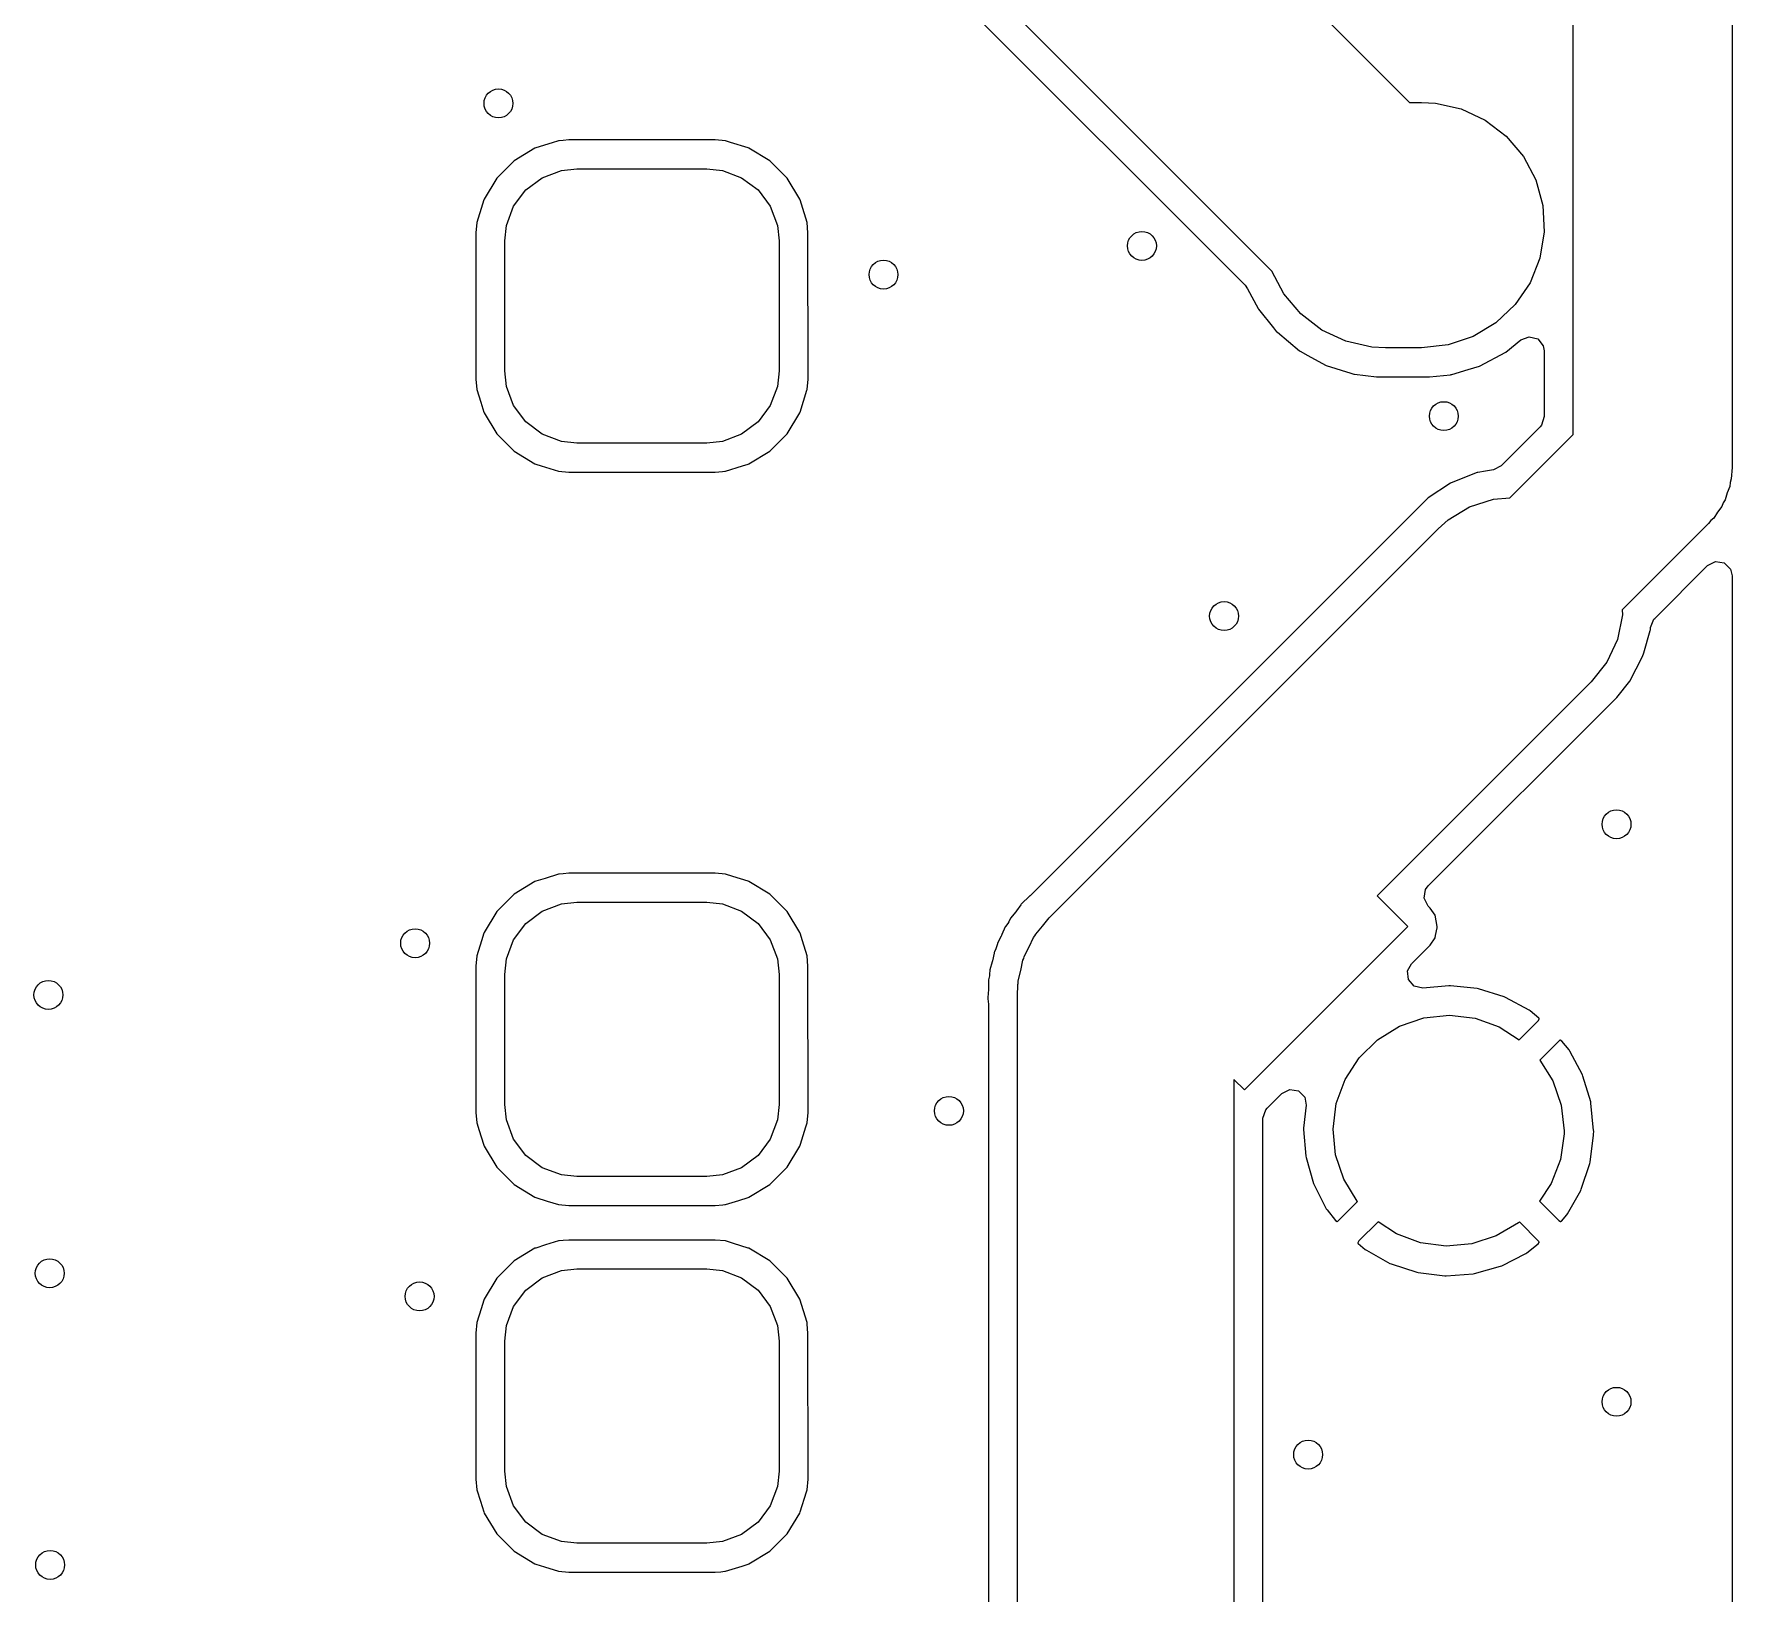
# Model space of a CAD drawing. Extents: x 100.2 to 143.8, y -109.8 to -50.2.
# Drawn here: x 132.04 to 143.8, y -81.32 to -70.53 of the extents above; entities that cross this region are included whole.
import ezdxf

# ---------------------------------------------------------------- set-up
doc = ezdxf.new("R2010")
doc.units = 0
doc.layers.add('BLACK', color=7, linetype='CONTINUOUS')

msp = doc.modelspace()

# ---------------------------------------------------------------- linework, layer by layer
at = {"layer": 'BLACK', "linetype": 'CONTINUOUS'}
for p, q in [((143.8, -63.0702), (143.8, -73.5282)), ((142.7, -73.3004), (142.7, -63.3437)), ((139.3, -68.7342), (141.566, -71)), ((140.612, -72.1679), (138.02, -69.5752)), ((137.925, -69.7638), (140.427, -72.2661)), ((141.566, -71), (141.65, -71)), ((141.65, -71), (141.745, -71.0053)), ((141.745, -71.0053), (141.924, -71.0453)), ((141.924, -71.0453), (142.09, -71.1229)), ((142.09, -71.1229), (142.236, -71.2345)), ((135.671, -71.2662), (135.627, -71.2801)), ((135.676, -71.2657), (135.671, -71.2662)), ((135.704, -71.2631), (135.676, -71.2657)), ((135.676, -71.2657), (135.676, -71.2657)), ((135.744, -71.2595), (135.704, -71.2631)), ((136.25, -71.2595), (135.744, -71.2595)), ((136.756, -71.2595), (136.25, -71.2595)), ((136.829, -71.2662), (136.756, -71.2595)), ((136.863, -71.2767), (136.829, -71.2662)), ((142.236, -71.2345), (142.355, -71.3747)), ((135.509, -71.3168), (135.364, -71.4046)), ((135.515, -71.3151), (135.509, -71.3168)), ((135.627, -71.2801), (135.515, -71.3151)), ((135.515, -71.3151), (135.515, -71.3151)), ((136.985, -71.3151), (136.863, -71.2767)), ((136.991, -71.3168), (136.985, -71.3151)), ((136.985, -71.3151), (136.985, -71.3151)), ((137.136, -71.4046), (136.991, -71.3168)), ((142.355, -71.3747), (142.44, -71.5371)), ((135.364, -71.4046), (135.245, -71.5245)), ((135.56, -71.5214), (135.692, -71.4717)), ((135.692, -71.4717), (135.8, -71.46)), ((135.8, -71.46), (136.7, -71.46)), ((136.7, -71.46), (136.808, -71.4717)), ((136.808, -71.4717), (136.94, -71.5214)), ((137.255, -71.5245), (137.136, -71.4046)), ((135.245, -71.5245), (135.157, -71.6694)), ((135.361, -71.7197), (135.446, -71.6064)), ((135.446, -71.6064), (135.56, -71.5214)), ((136.94, -71.5214), (137.054, -71.6064)), ((137.054, -71.6064), (137.139, -71.7197)), ((137.343, -71.6694), (137.255, -71.5245)), ((142.44, -71.5371), (142.489, -71.7141)), ((135.146, -71.705), (135.106, -71.8312)), ((135.155, -71.6751), (135.146, -71.705)), ((135.157, -71.6694), (135.155, -71.6751)), ((135.155, -71.6751), (135.155, -71.6751)), ((135.312, -71.8524), (135.361, -71.7197)), ((137.139, -71.7197), (137.188, -71.8524)), ((137.345, -71.6751), (137.343, -71.6694)), ((137.354, -71.705), (137.345, -71.6751)), ((137.345, -71.6751), (137.345, -71.6751)), ((137.394, -71.8312), (137.354, -71.705)), ((142.489, -71.7141), (142.499, -71.8974)), ((135.106, -71.8312), (135.1, -71.9037)), ((135.3, -71.9597), (135.312, -71.8524)), ((137.188, -71.8524), (137.2, -71.9597)), ((137.4, -71.9037), (137.394, -71.8312)), ((135.1, -71.9037), (135.1, -72.9163)), ((135.3, -72.8603), (135.3, -71.9597)), ((137.2, -71.9597), (137.2, -72.8603)), ((137.401, -72.9163), (137.4, -71.9037)), ((142.499, -71.8974), (142.469, -72.0786)), ((142.469, -72.0786), (142.401, -72.2491)), ((140.695, -72.3253), (140.612, -72.1679)), ((140.427, -72.2661), (140.445, -72.2902)), ((140.445, -72.2902), (140.517, -72.428)), ((140.814, -72.4655), (140.695, -72.3253)), ((142.401, -72.2491), (142.297, -72.4009)), ((140.517, -72.428), (140.52, -72.4318)), ((140.52, -72.4318), (140.52, -72.4318)), ((140.52, -72.4318), (140.625, -72.5625)), ((142.297, -72.4009), (142.164, -72.5271)), ((140.625, -72.5625), (140.646, -72.5886)), ((140.96, -72.5771), (140.814, -72.4655)), ((142.164, -72.5271), (142.007, -72.6216)), ((140.646, -72.5886), (140.65, -72.5917)), ((140.65, -72.5917), (140.65, -72.5917)), ((140.65, -72.5917), (140.651, -72.5926)), ((140.651, -72.5926), (140.804, -72.721)), ((141.126, -72.6547), (140.96, -72.5771)), ((141.305, -72.6947), (141.126, -72.6547)), ((141.833, -72.6802), (141.65, -72.7)), ((142.007, -72.6216), (141.833, -72.6802)), ((142.234, -72.7292), (142.337, -72.645)), ((142.337, -72.645), (142.394, -72.6228)), ((142.394, -72.6228), (142.454, -72.6385)), ((142.454, -72.6385), (142.492, -72.6859)), ((140.804, -72.721), (140.808, -72.7233)), ((140.808, -72.7233), (140.808, -72.7233)), ((140.808, -72.7233), (140.861, -72.7527)), ((140.861, -72.7527), (140.984, -72.8202)), ((141.4, -72.7), (141.305, -72.6947)), ((141.65, -72.7), (141.4, -72.7)), ((142.052, -72.8259), (142.234, -72.7292)), ((142.492, -72.6859), (142.499, -72.7217)), ((142.499, -72.7217), (142.499, -73.1763)), ((135.1, -72.9163), (135.106, -72.9888)), ((135.312, -72.9676), (135.3, -72.8603)), ((137.2, -72.8603), (137.188, -72.9676)), ((137.394, -72.9888), (137.401, -72.9163)), ((140.984, -72.8202), (140.989, -72.8217)), ((140.989, -72.8217), (140.989, -72.8217)), ((140.989, -72.8217), (141.159, -72.8756)), ((141.159, -72.8756), (141.181, -72.8825)), ((141.181, -72.8825), (141.185, -72.8831)), ((141.185, -72.8831), (141.185, -72.8831)), ((141.185, -72.8831), (141.338, -72.9002)), ((141.338, -72.9002), (141.338, -72.9002)), ((141.338, -72.9002), (141.341, -72.9005)), ((141.341, -72.9005), (141.702, -72.9005)), ((141.702, -72.9005), (141.704, -72.9003)), ((141.704, -72.9003), (141.85, -72.886)), ((141.704, -72.9003), (141.704, -72.9003)), ((141.85, -72.886), (141.855, -72.8855)), ((141.85, -72.886), (141.85, -72.886)), ((141.855, -72.8855), (141.86, -72.8841)), ((141.86, -72.8841), (141.972, -72.8501)), ((141.86, -72.8841), (141.86, -72.8841)), ((141.972, -72.8501), (142.052, -72.8259)), ((135.106, -72.9888), (135.134, -73.0765)), ((135.361, -73.1003), (135.312, -72.9676)), ((137.188, -72.9676), (137.139, -73.1003)), ((137.345, -73.1449), (137.392, -72.9938)), ((137.392, -72.9938), (137.394, -72.9888)), ((135.134, -73.0765), (135.155, -73.1449)), ((135.155, -73.1449), (135.155, -73.1449)), ((135.155, -73.1449), (135.157, -73.1506)), ((135.157, -73.1506), (135.245, -73.2955)), ((135.446, -73.2136), (135.361, -73.1003)), ((137.139, -73.1003), (137.054, -73.2136)), ((137.255, -73.2955), (137.343, -73.1506)), ((137.343, -73.1506), (137.345, -73.1449)), ((137.345, -73.1449), (137.345, -73.1449)), ((135.56, -73.2986), (135.446, -73.2136)), ((137.054, -73.2136), (136.94, -73.2986)), ((142.47, -73.2463), (142.2, -73.5167)), ((142.48, -73.2345), (142.47, -73.2463)), ((142.499, -73.1763), (142.48, -73.2345)), ((135.245, -73.2955), (135.364, -73.4154)), ((135.692, -73.3483), (135.56, -73.2986)), ((135.8, -73.36), (135.692, -73.3483)), ((136.7, -73.36), (135.8, -73.36)), ((136.808, -73.3483), (136.7, -73.36)), ((136.94, -73.2986), (136.808, -73.3483)), ((137.136, -73.4154), (137.255, -73.2955)), ((142.261, -73.7386), (142.7, -73.3004)), ((135.364, -73.4154), (135.509, -73.5032)), ((135.509, -73.5032), (135.515, -73.5049)), ((135.515, -73.5049), (135.515, -73.5049)), ((135.515, -73.5049), (135.553, -73.5168)), ((136.947, -73.5168), (136.985, -73.5049)), ((136.985, -73.5049), (136.991, -73.5032)), ((136.985, -73.5049), (136.985, -73.5049)), ((136.991, -73.5032), (137.136, -73.4154)), ((135.553, -73.5168), (135.671, -73.5538)), ((135.671, -73.5538), (135.744, -73.5605)), ((135.744, -73.5605), (136.25, -73.5605)), ((136.25, -73.5605), (136.756, -73.5605)), ((136.756, -73.5605), (136.807, -73.5558)), ((136.807, -73.5558), (136.824, -73.5543)), ((136.824, -73.5543), (136.829, -73.5538)), ((136.824, -73.5543), (136.824, -73.5543)), ((136.829, -73.5538), (136.947, -73.5168)), ((142.034, -73.5641), (141.855, -73.6351)), ((142.039, -73.5632), (142.034, -73.5641)), ((142.092, -73.5538), (142.039, -73.5632)), ((142.039, -73.5632), (142.039, -73.5632)), ((142.147, -73.5442), (142.092, -73.5538)), ((142.2, -73.5167), (142.147, -73.5442)), ((143.794, -73.6085), (143.786, -73.6335)), ((143.8, -73.5282), (143.794, -73.6085)), ((141.693, -73.7409), (141.69, -73.7434)), ((141.696, -73.7388), (141.693, -73.7409)), ((141.85, -73.6379), (141.696, -73.7388)), ((141.855, -73.6351), (141.85, -73.6379)), ((141.85, -73.6379), (141.85, -73.6379)), ((142.147, -73.7479), (142.261, -73.7386)), ((143.766, -73.7049), (143.752, -73.7519)), ((143.784, -73.6594), (143.766, -73.7049)), ((143.786, -73.6335), (143.784, -73.6594)), ((141.688, -73.7451), (138.939, -76.4945)), ((141.69, -73.7439), (141.688, -73.7451)), ((141.69, -73.7434), (141.69, -73.7434)), ((141.69, -73.7434), (141.69, -73.7439)), ((141.834, -73.8915), (141.982, -73.8014)), ((141.982, -73.8014), (142.147, -73.7479)), ((143.699, -73.8372), (143.673, -73.8788)), ((143.729, -73.7982), (143.699, -73.8372)), ((143.738, -73.774), (143.729, -73.7982)), ((143.752, -73.7519), (143.738, -73.774)), ((139.07, -76.6469), (141.764, -73.953)), ((141.764, -73.953), (141.834, -73.8915)), ((143.638, -73.9171), (143.04, -74.5151)), ((143.654, -73.8964), (143.638, -73.9171)), ((143.673, -73.8788), (143.654, -73.8964)), ((143.265, -74.5745), (143.631, -74.2081)), ((143.631, -74.2081), (143.686, -74.1803)), ((143.686, -74.1803), (143.746, -74.1899)), ((143.746, -74.1899), (143.789, -74.2331)), ((143.789, -74.2331), (143.8, -74.2781)), ((143.8, -74.2781), (143.8, -106.966)), ((143.041, -74.55), (143.006, -74.7201)), ((143.04, -74.5151), (143.041, -74.55)), ((143.189, -74.8127), (143.233, -74.6574)), ((143.233, -74.6574), (143.235, -74.6525)), ((143.235, -74.6525), (143.236, -74.6369)), ((143.236, -74.6369), (143.259, -74.5804)), ((143.259, -74.5804), (143.265, -74.5745)), ((143.006, -74.7201), (142.932, -74.8775)), ((142.932, -74.8775), (142.825, -75.0137)), ((143.092, -75.0093), (143.181, -74.8382)), ((143.181, -74.8382), (143.189, -74.8127)), ((142.825, -75.0137), (141.342, -76.4965)), ((143.001, -75.1213), (143.092, -75.0093)), ((141.695, -76.4265), (142.999, -75.1231)), ((142.999, -75.1231), (143.001, -75.1213)), ((135.509, -76.3968), (135.364, -76.4846)), ((135.515, -76.3951), (135.509, -76.3968)), ((135.58, -76.3748), (135.515, -76.3951)), ((135.515, -76.3951), (135.515, -76.3951)), ((135.671, -76.3462), (135.58, -76.3748)), ((135.676, -76.3457), (135.671, -76.3462)), ((135.704, -76.3431), (135.676, -76.3457)), ((135.676, -76.3457), (135.676, -76.3457)), ((135.744, -76.3395), (135.704, -76.3431)), ((136.25, -76.3395), (135.744, -76.3395)), ((136.756, -76.3395), (136.25, -76.3395)), ((136.829, -76.3462), (136.756, -76.3395)), ((136.88, -76.3623), (136.829, -76.3462)), ((136.985, -76.3951), (136.88, -76.3623)), ((136.991, -76.3968), (136.985, -76.3951)), ((136.985, -76.3951), (136.985, -76.3951)), ((137.136, -76.4846), (136.991, -76.3968)), ((141.677, -76.4516), (141.695, -76.4265)), ((135.364, -76.4846), (135.245, -76.6045)), ((135.56, -76.6014), (135.692, -76.5517)), ((135.692, -76.5517), (135.8, -76.54)), ((135.8, -76.54), (136.7, -76.54)), ((136.7, -76.54), (136.808, -76.5517)), ((136.808, -76.5517), (136.94, -76.6014)), ((137.255, -76.6045), (137.136, -76.4846)), ((138.874, -76.5571), (138.844, -76.6005)), ((138.877, -76.553), (138.874, -76.5571)), ((138.874, -76.5571), (138.874, -76.5571)), ((138.937, -76.4964), (138.877, -76.553)), ((138.939, -76.4945), (138.937, -76.4964)), ((141.342, -76.4965), (141.554, -76.7086)), ((141.668, -76.512), (141.677, -76.4516)), ((141.695, -76.5665), (141.668, -76.512)), ((135.245, -76.6045), (135.157, -76.7494)), ((135.446, -76.6864), (135.56, -76.6014)), ((136.94, -76.6014), (137.054, -76.6864)), ((137.343, -76.7494), (137.255, -76.6045)), ((138.79, -76.6767), (138.783, -76.6876)), ((138.801, -76.6557), (138.79, -76.6767)), ((138.803, -76.6513), (138.801, -76.6557)), ((138.801, -76.6557), (138.801, -76.6557)), ((138.84, -76.6063), (138.803, -76.6513)), ((138.844, -76.6005), (138.84, -76.6063)), ((139.024, -76.7048), (139.07, -76.6469)), ((141.71, -76.5808), (141.695, -76.5665)), ((141.743, -76.6304), (141.71, -76.5808)), ((141.758, -76.7086), (141.743, -76.6304)), ((135.155, -76.7551), (135.139, -76.8076)), ((135.157, -76.7494), (135.155, -76.7551)), ((135.155, -76.7551), (135.155, -76.7551)), ((135.361, -76.7997), (135.446, -76.6864)), ((137.054, -76.6864), (137.139, -76.7997)), ((137.345, -76.7551), (137.343, -76.7494)), ((137.361, -76.8076), (137.345, -76.7551)), ((137.345, -76.7551), (137.345, -76.7551)), ((138.738, -76.7754), (138.713, -76.8224)), ((138.74, -76.771), (138.738, -76.7754)), ((138.743, -76.7644), (138.74, -76.771)), ((138.766, -76.7111), (138.743, -76.7644)), ((138.769, -76.707), (138.766, -76.7111)), ((138.783, -76.6876), (138.769, -76.707)), ((138.769, -76.707), (138.769, -76.707)), ((138.931, -76.85), (138.962, -76.7831)), ((138.962, -76.7831), (138.971, -76.7728)), ((138.971, -76.7728), (138.977, -76.7611)), ((138.977, -76.7611), (139.024, -76.7048)), ((141.554, -76.7086), (140.423, -77.84)), ((141.71, -76.8364), (141.743, -76.7869)), ((141.743, -76.7869), (141.746, -76.771)), ((141.746, -76.771), (141.757, -76.7182)), ((141.757, -76.7182), (141.758, -76.7086)), ((135.106, -76.9112), (135.1, -76.9837)), ((135.139, -76.8076), (135.106, -76.9112)), ((135.312, -76.9324), (135.361, -76.7997)), ((137.139, -76.7997), (137.188, -76.9324)), ((137.394, -76.9112), (137.361, -76.8076)), ((137.4, -76.9837), (137.394, -76.9112)), ((138.689, -76.8933), (138.678, -76.9452)), ((138.69, -76.8883), (138.689, -76.8932)), ((138.689, -76.8932), (138.689, -76.8933)), ((138.692, -76.8838), (138.69, -76.8883)), ((138.701, -76.862), (138.692, -76.8837)), ((138.692, -76.8837), (138.692, -76.8838)), ((138.705, -76.85), (138.701, -76.862)), ((138.712, -76.8273), (138.705, -76.85)), ((138.713, -76.8224), (138.712, -76.8272)), ((138.712, -76.8272), (138.712, -76.8273)), ((138.894, -76.9286), (138.898, -76.9158)), ((138.898, -76.9158), (138.931, -76.85)), ((141.58, -76.9663), (141.71, -76.8364)), ((135.1, -76.9837), (135.1, -77.9963)), ((135.3, -77.0397), (135.312, -76.9324)), ((137.188, -76.9324), (137.2, -77.0397)), ((137.401, -77.9963), (137.4, -76.9837)), ((138.66, -77.013), (138.658, -77.0366)), ((138.676, -76.9522), (138.66, -77.008)), ((138.66, -77.008), (138.66, -77.013)), ((138.66, -77.013), (138.66, -77.013)), ((138.678, -76.9452), (138.676, -76.9522)), ((138.856, -77.0845), (138.874, -77.0128)), ((138.874, -77.0128), (138.889, -76.9405)), ((138.889, -76.9405), (138.894, -76.9286)), ((141.553, -77.0143), (141.58, -76.9663)), ((141.559, -77.0753), (141.553, -77.0143)), ((135.3, -77.9403), (135.3, -77.0397)), ((137.2, -77.0397), (137.2, -77.9403)), ((138.65, -77.1444), (138.645, -77.2006)), ((138.656, -77.0493), (138.65, -77.0774)), ((138.65, -77.0774), (138.65, -77.0837)), ((138.65, -77.0837), (138.65, -77.1368)), ((138.65, -77.1368), (138.65, -77.1444)), ((138.658, -77.0366), (138.656, -77.0493)), ((138.85, -77.1772), (138.854, -77.1237)), ((138.853, -77.1106), (138.855, -77.1026)), ((138.854, -77.1237), (138.853, -77.1106)), ((138.855, -77.1026), (138.856, -77.0845)), ((141.599, -77.1213), (141.559, -77.0753)), ((141.659, -77.1349), (141.599, -77.1213)), ((141.839, -77.1185), (141.659, -77.1349)), ((141.849, -77.1185), (141.839, -77.1185)), ((142.034, -77.138), (141.849, -77.1185)), ((142.044, -77.14), (142.034, -77.138)), ((142.222, -77.1951), (142.044, -77.14)), ((138.645, -77.2006), (138.646, -77.2055)), ((138.646, -77.2055), (138.646, -77.2056)), ((138.646, -77.2056), (138.649, -77.2309)), ((138.649, -77.2309), (138.65, -77.2433)), ((138.65, -77.2433), (138.65, -90.7548)), ((138.85, -90.8789), (138.85, -77.1772)), ((142.23, -77.1988), (142.222, -77.1951)), ((142.394, -77.2875), (142.23, -77.1988)), ((141.496, -77.399), (141.665, -77.3415)), ((141.665, -77.3415), (141.842, -77.3229)), ((141.842, -77.3229), (142.02, -77.344)), ((142.02, -77.344), (142.188, -77.4038)), ((142.326, -77.4919), (142.459, -77.3596)), ((142.402, -77.2929), (142.394, -77.2875)), ((142.462, -77.3421), (142.402, -77.2929)), ((142.459, -77.3596), (142.465, -77.3477)), ((142.464, -77.345), (142.462, -77.3421)), ((142.465, -77.3477), (142.464, -77.345)), ((141.217, -77.6172), (141.344, -77.4924)), ((141.344, -77.4924), (141.496, -77.399)), ((142.188, -77.4038), (142.326, -77.4919)), ((142.604, -77.4973), (142.468, -77.6329)), ((142.607, -77.495), (142.604, -77.4973)), ((142.61, -77.4949), (142.607, -77.495)), ((142.621, -77.5021), (142.61, -77.4949)), ((142.671, -77.563), (142.621, -77.5021)), ((141.12, -77.7671), (141.217, -77.6172)), ((142.676, -77.5711), (142.671, -77.563)), ((142.764, -77.7357), (142.676, -77.5711)), ((142.468, -77.6329), (142.558, -77.7772)), ((142.767, -77.7446), (142.764, -77.7357)), ((140.423, -77.84), (140.35, -77.7679)), ((140.35, -77.7679), (140.35, -91.1895)), ((140.682, -77.8641), (140.737, -77.8363)), ((140.737, -77.8363), (140.797, -77.8459)), ((140.797, -77.8459), (140.84, -77.8892)), ((141.059, -77.9347), (141.12, -77.7671)), ((142.558, -77.7772), (142.617, -77.9456)), ((142.821, -77.923), (142.767, -77.7446)), ((135.312, -78.0476), (135.3, -77.9403)), ((137.2, -77.9403), (137.188, -78.0476)), ((140.57, -77.978), (140.58, -77.9662)), ((140.58, -77.9662), (140.682, -77.8641)), ((140.85, -77.9452), (140.833, -78.104)), ((140.84, -77.8892), (140.85, -77.9452)), ((141.037, -78.1117), (141.059, -77.9347)), ((142.617, -77.9456), (142.637, -78.1228)), ((142.823, -77.9325), (142.821, -77.923)), ((142.841, -78.1201), (142.823, -77.9325)), ((135.1, -77.9963), (135.106, -78.0688)), ((135.106, -78.0688), (135.122, -78.1201)), ((135.361, -78.1803), (135.312, -78.0476)), ((137.188, -78.0476), (137.139, -78.1803)), ((137.386, -78.0952), (137.394, -78.0688)), ((137.394, -78.0688), (137.401, -77.9963)), ((140.551, -78.0362), (140.57, -77.978)), ((140.551, -81.8703), (140.551, -78.0362)), ((135.122, -78.1201), (135.152, -78.2148)), ((135.446, -78.2936), (135.361, -78.1803)), ((137.139, -78.1803), (137.054, -78.2936)), ((137.348, -78.2148), (137.386, -78.0952)), ((140.833, -78.104), (140.833, -78.1136)), ((140.833, -78.1136), (140.848, -78.2994)), ((141.054, -78.2892), (141.037, -78.1117)), ((142.637, -78.1452), (142.612, -78.3218)), ((142.637, -78.1228), (142.637, -78.1452)), ((142.817, -78.3407), (142.841, -78.1537)), ((142.842, -78.1256), (142.841, -78.1201)), ((142.841, -78.1481), (142.842, -78.1256)), ((142.841, -78.1537), (142.841, -78.1481)), ((135.152, -78.2148), (135.157, -78.2306)), ((135.157, -78.2306), (135.245, -78.3755)), ((135.56, -78.3786), (135.446, -78.2936)), ((137.054, -78.2936), (136.94, -78.3786)), ((137.255, -78.3755), (137.343, -78.2306)), ((137.343, -78.2306), (137.348, -78.2148)), ((140.848, -78.2994), (140.85, -78.3089)), ((140.85, -78.3089), (140.901, -78.4881)), ((141.111, -78.4584), (141.054, -78.2892)), ((142.612, -78.3218), (142.548, -78.4885)), ((135.245, -78.3755), (135.364, -78.4954)), ((135.692, -78.4283), (135.56, -78.3786)), ((135.8, -78.44), (135.692, -78.4283)), ((136.7, -78.44), (135.8, -78.44)), ((136.808, -78.4283), (136.7, -78.44)), ((136.94, -78.3786), (136.808, -78.4283)), ((137.136, -78.4954), (137.255, -78.3755)), ((142.756, -78.527), (142.815, -78.3501)), ((142.815, -78.3501), (142.817, -78.3407)), ((135.364, -78.4954), (135.509, -78.5832)), ((136.991, -78.5832), (137.136, -78.4954)), ((140.901, -78.4881), (140.905, -78.4971)), ((140.905, -78.4971), (140.99, -78.6629)), ((141.203, -78.611), (141.111, -78.4584)), ((142.548, -78.4885), (142.467, -78.6114)), ((142.66, -78.6979), (142.752, -78.5358)), ((142.752, -78.5358), (142.756, -78.527)), ((135.509, -78.5832), (135.515, -78.5849)), ((135.515, -78.5849), (135.515, -78.5849)), ((135.515, -78.5849), (135.593, -78.6095)), ((135.593, -78.6095), (135.671, -78.6338)), ((135.671, -78.6338), (135.744, -78.6405)), ((135.744, -78.6405), (136.25, -78.6405)), ((136.25, -78.6405), (136.756, -78.6405)), ((136.756, -78.6405), (136.81, -78.6355)), ((136.81, -78.6355), (136.824, -78.6343)), ((136.824, -78.6343), (136.829, -78.6338)), ((136.824, -78.6343), (136.824, -78.6343)), ((136.829, -78.6338), (136.92, -78.6052)), ((136.92, -78.6052), (136.985, -78.5849)), ((136.985, -78.5849), (136.991, -78.5832)), ((136.985, -78.5849), (136.985, -78.5849)), ((140.99, -78.6629), (140.995, -78.671)), ((140.995, -78.671), (141.053, -78.7435)), ((141.07, -78.7483), (141.205, -78.6131)), ((141.205, -78.6131), (141.203, -78.611)), ((142.467, -78.6114), (142.6, -78.7449)), ((141.053, -78.7435), (141.064, -78.7509)), ((141.064, -78.7509), (141.066, -78.7508)), ((141.066, -78.7508), (141.07, -78.7483)), ((141.348, -78.7531), (141.215, -78.8862)), ((141.476, -78.8369), (141.348, -78.7531)), ((142.321, -78.7601), (142.167, -78.8514)), ((142.327, -78.7542), (142.321, -78.7601)), ((142.462, -78.8897), (142.327, -78.7542)), ((142.6, -78.7449), (142.612, -78.751)), ((142.612, -78.751), (142.615, -78.7504)), ((142.615, -78.7504), (142.618, -78.7487)), ((142.618, -78.7487), (142.655, -78.7057)), ((142.655, -78.7057), (142.66, -78.6979)), ((135.582, -78.914), (135.515, -78.9351)), ((135.671, -78.8862), (135.582, -78.914)), ((135.676, -78.8857), (135.671, -78.8862)), ((135.704, -78.8831), (135.676, -78.8857)), ((135.676, -78.8857), (135.676, -78.8857)), ((135.744, -78.8795), (135.704, -78.8831)), ((136.25, -78.8795), (135.744, -78.8795)), ((136.756, -78.8795), (136.25, -78.8795)), ((136.829, -78.8862), (136.756, -78.8795)), ((136.885, -78.9036), (136.829, -78.8862)), ((136.985, -78.9351), (136.885, -78.9036)), ((141.215, -78.8862), (141.209, -78.8981)), ((141.209, -78.8981), (141.209, -78.9012)), ((141.209, -78.9012), (141.211, -78.9036)), ((141.211, -78.9036), (141.26, -78.9448)), ((141.643, -78.8991), (141.476, -78.8369)), ((141.82, -78.9227), (141.643, -78.8991)), ((141.998, -78.9065), (141.82, -78.9227)), ((142.167, -78.8514), (141.998, -78.9065)), ((142.379, -78.9683), (142.458, -78.907)), ((142.458, -78.907), (142.465, -78.8959)), ((142.465, -78.8939), (142.462, -78.8897)), ((142.465, -78.8959), (142.465, -78.8939)), ((135.364, -79.0246), (135.245, -79.1445)), ((135.509, -78.9368), (135.364, -79.0246)), ((135.515, -78.9351), (135.509, -78.9368)), ((135.515, -78.9351), (135.515, -78.9351)), ((136.991, -78.9368), (136.985, -78.9351)), ((136.985, -78.9351), (136.985, -78.9351)), ((137.136, -79.0246), (136.991, -78.9368)), ((137.255, -79.1445), (137.136, -79.0246)), ((141.26, -78.9448), (141.268, -78.9503)), ((141.268, -78.9503), (141.43, -79.0413)), ((142.205, -79.0575), (142.371, -78.9734)), ((142.371, -78.9734), (142.379, -78.9683)), ((135.245, -79.1445), (135.157, -79.2894)), ((135.446, -79.2264), (135.56, -79.1414)), ((135.56, -79.1414), (135.692, -79.0917)), ((135.692, -79.0917), (135.8, -79.08)), ((135.8, -79.08), (136.7, -79.08)), ((136.7, -79.08), (136.808, -79.0917)), ((136.808, -79.0917), (136.94, -79.1414)), ((136.94, -79.1414), (137.054, -79.2264)), ((137.343, -79.2894), (137.255, -79.1445)), ((141.43, -79.0413), (141.439, -79.0451)), ((141.439, -79.0451), (141.616, -79.1028)), ((141.616, -79.1028), (141.626, -79.1048)), ((141.626, -79.1048), (141.811, -79.1269)), ((141.811, -79.1269), (141.821, -79.1271)), ((141.821, -79.1271), (142.007, -79.1128)), ((142.007, -79.1128), (142.016, -79.1111)), ((142.016, -79.1111), (142.196, -79.061)), ((142.196, -79.061), (142.205, -79.0575)), ((135.361, -79.3397), (135.446, -79.2264)), ((137.054, -79.2264), (137.139, -79.3397)), ((135.136, -79.356), (135.106, -79.4512)), ((135.155, -79.2951), (135.136, -79.356)), ((135.157, -79.2894), (135.155, -79.2951)), ((135.155, -79.2951), (135.155, -79.2951)), ((135.312, -79.4724), (135.361, -79.3397)), ((137.139, -79.3397), (137.188, -79.4724)), ((137.394, -79.4512), (137.343, -79.2894)), ((135.106, -79.4512), (135.1, -79.5237)), ((135.3, -79.5797), (135.312, -79.4724)), ((137.188, -79.4724), (137.2, -79.5797)), ((137.394, -79.4564), (137.394, -79.4512)), ((137.395, -79.4617), (137.394, -79.4564)), ((137.394, -79.4564), (137.394, -79.4564)), ((137.4, -79.5237), (137.395, -79.4617)), ((135.1, -79.5237), (135.1, -80.5363)), ((135.3, -80.4803), (135.3, -79.5797)), ((137.2, -79.5797), (137.2, -80.4803)), ((137.401, -80.5363), (137.4, -79.5237)), ((135.1, -80.5363), (135.106, -80.6088)), ((135.312, -80.5876), (135.3, -80.4803)), ((137.2, -80.4803), (137.188, -80.5876)), ((137.394, -80.6088), (137.401, -80.5363)), ((135.106, -80.6088), (135.131, -80.6886)), ((135.361, -80.7203), (135.312, -80.5876)), ((137.188, -80.5876), (137.139, -80.7203)), ((137.346, -80.7616), (137.389, -80.6244)), ((137.389, -80.6244), (137.394, -80.6088)), ((135.131, -80.6886), (135.154, -80.7616)), ((135.154, -80.7616), (135.157, -80.7706)), ((135.157, -80.7706), (135.245, -80.9155)), ((135.446, -80.8336), (135.361, -80.7203)), ((137.139, -80.7203), (137.054, -80.8336)), ((137.255, -80.9155), (137.343, -80.7706)), ((137.343, -80.7706), (137.346, -80.7616)), ((135.245, -80.9155), (135.364, -81.0354)), ((135.56, -80.9186), (135.446, -80.8336)), ((137.054, -80.8336), (136.94, -80.9186)), ((137.136, -81.0354), (137.255, -80.9155)), ((135.692, -80.9683), (135.56, -80.9186)), ((135.8, -80.98), (135.692, -80.9683)), ((136.7, -80.98), (135.8, -80.98)), ((136.808, -80.9683), (136.7, -80.98)), ((136.94, -80.9186), (136.808, -80.9683)), ((135.364, -81.0354), (135.509, -81.1232)), ((135.509, -81.1232), (135.515, -81.1249)), ((135.515, -81.1249), (135.515, -81.1249)), ((135.515, -81.1249), (135.574, -81.1435)), ((135.574, -81.1435), (135.671, -81.1738)), ((136.829, -81.1738), (136.943, -81.1379)), ((136.943, -81.1379), (136.985, -81.1249)), ((136.985, -81.1249), (136.991, -81.1232)), ((136.985, -81.1249), (136.985, -81.1249)), ((136.991, -81.1232), (137.136, -81.0354)), ((135.671, -81.1738), (135.744, -81.1805)), ((135.744, -81.1805), (136.25, -81.1805)), ((136.25, -81.1805), (136.756, -81.1805)), ((136.756, -81.1805), (136.796, -81.1769)), ((136.796, -81.1769), (136.824, -81.1743)), ((136.824, -81.1743), (136.829, -81.1738)), ((136.824, -81.1743), (136.824, -81.1743))]:
    msp.add_line(p, q, dxfattribs=at)
at = {"layer": 'BLACK'}
for centre in [(135.256, -71.007), (139.713, -71.994), (137.923, -72.193), (141.804, -73.173), (140.282, -74.558), (143, -76), (134.679, -76.824), (132.139, -77.182), (138.376, -77.985), (132.148, -79.11), (134.71, -79.27), (143, -80), (140.864, -80.366), (132.151, -81.13)]:
    msp.add_circle(centre, 0.1, dxfattribs=at)

doc.saveas('drawing.dxf')
